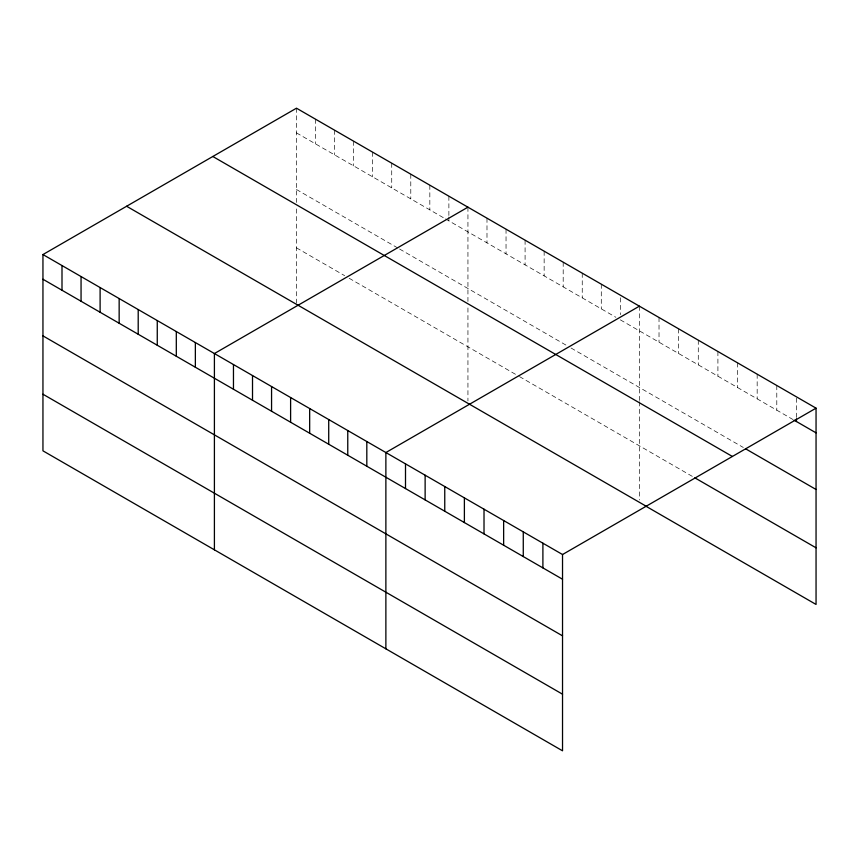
<?xml version="1.0" encoding="UTF-8"?>
<svg xmlns="http://www.w3.org/2000/svg" width="859" height="859" viewBox="0 0 859 859"><rect width="100%" height="100%" fill="white"/><g stroke="black" fill="none" stroke-linecap="round" stroke-linejoin="round"><path stroke-width="0.64" stroke-dasharray="4.29 3.22" d="M296.473 108.191L296.473 202.466M296.473 132.877L444.404 218.283M445.52 218.927L615.86 317.272M620.348 319.859L792.954 419.514M296.473 189.506L398.458 248.38M399.575 249.024L566.553 345.425M571.031 348.013L743.314 447.475M296.473 247.843L344.663 275.664M349.151 278.252L518.364 375.952M519.48 376.596L692.504 476.487M796.422 398.125L796.422 417.614M776.794 385.498L776.794 410.183M757.166 374.159L757.166 398.855M737.537 362.831L737.537 387.516M717.909 351.503L717.909 376.188M698.281 340.164L698.281 364.86M678.653 328.836L678.653 353.521M659.025 317.497L659.025 342.193M639.397 306.169L639.397 400.444M639.397 401.744L639.397 499.938M620.348 297.772L620.348 314.662M601.289 284.168L601.289 308.864M582.241 273.173L582.241 297.858M563.193 262.178L563.193 286.863M544.144 251.172L544.144 275.868M525.085 240.176L525.085 264.862M506.037 229.17L506.037 253.867M486.989 218.175L486.989 242.872M467.94 207.18L467.94 301.455M467.94 307.941L467.94 400.938M448.881 196.174L448.881 215.673M448.881 216.973L448.881 220.87M429.833 185.179L429.833 209.864M410.785 174.184L410.785 198.869M391.725 163.178L391.725 187.874M372.677 152.183L372.677 176.868M353.629 141.187L353.629 165.873M334.581 130.181L334.581 154.878M315.521 119.186L315.521 143.872M296.473 208.952L296.473 303.206"/><path stroke-width="1.29" d="M42.95 254.554L562.527 554.527L562.527 750.809L42.95 450.835L42.95 254.554L296.473 108.191L816.05 408.165L816.05 604.446L645.163 505.779M467.94 207.18L214.406 353.554L214.406 549.835M639.397 306.169L385.874 452.543L385.874 648.824M562.527 554.527L816.05 408.165M794.113 420.18L816.05 432.85M745.623 448.817L816.05 489.48M212.817 156.488L732.383 456.462M694.813 477.819L816.05 547.817M126.617 206.257L646.183 506.23M42.95 279.25L562.527 579.224M42.95 335.869L562.527 635.843M42.95 394.217L562.527 694.19M796.422 418.924L796.422 421.522M542.899 543.199L542.899 567.885M523.271 531.871L523.271 556.557M503.642 520.533L503.642 545.229M484.014 509.204L484.014 533.89M464.386 497.866L464.386 522.562M444.758 486.538L444.758 511.223M425.13 475.21L425.13 499.895M405.502 463.871L405.502 488.567M366.814 441.537L366.814 466.233M347.766 430.542L347.766 455.227M328.718 419.546L328.718 444.232M309.669 408.54L309.669 433.237M290.61 397.545L290.61 422.231M271.562 386.55L271.562 411.236M252.514 375.544L252.514 400.24M233.465 364.549L233.465 389.234M195.358 342.548L195.358 367.244M176.31 331.553L176.31 356.238M157.261 320.557L157.261 345.243M138.202 309.551L138.202 334.248M119.154 298.556L119.154 323.242M100.106 287.55L100.106 312.247M81.057 276.555L81.057 301.241M61.998 265.56L61.998 290.245"/></g></svg>
